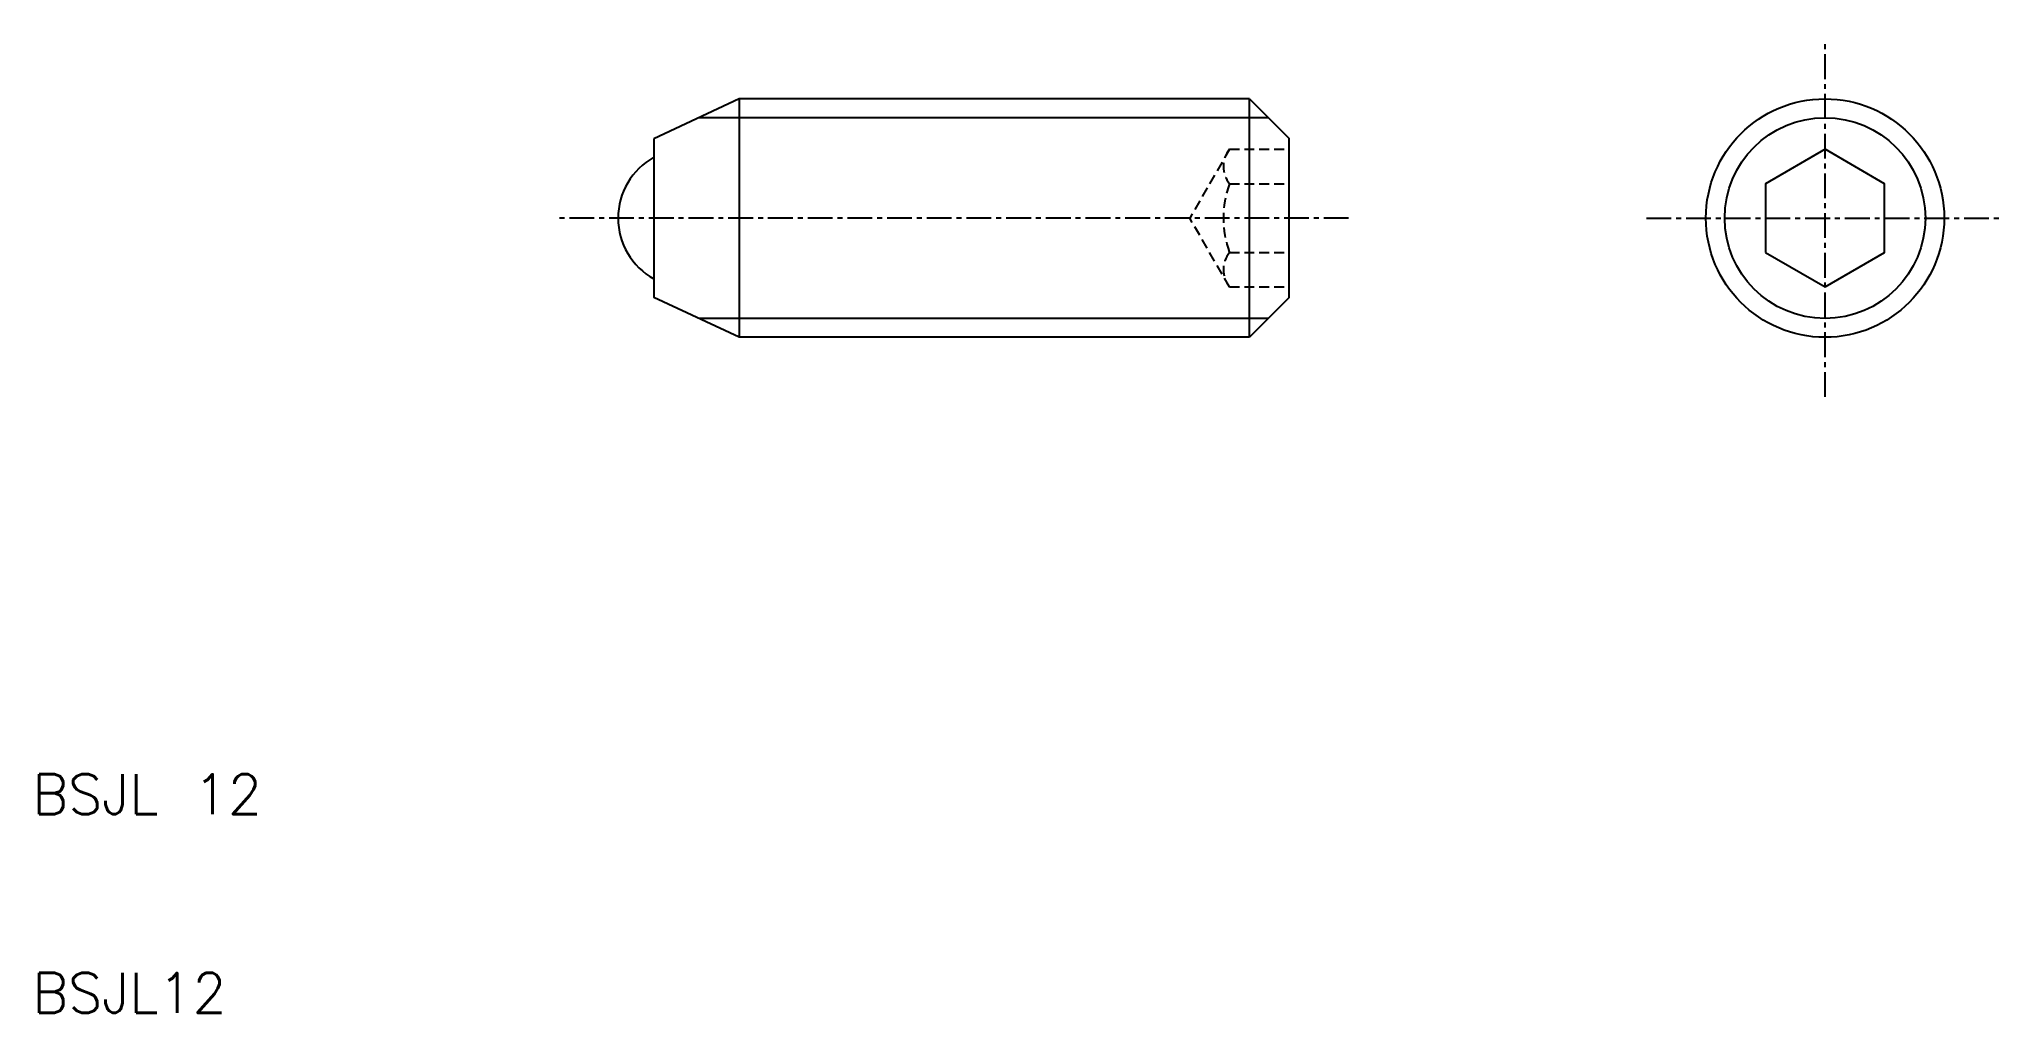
# Model space of a CAD drawing. Extents: x 10.3 to 109.3, y 10 to 59.
import ezdxf

# ---------------------------------------------------------------- set-up
doc = ezdxf.new("R2010")
doc.units = 0
doc.linetypes.add('CENTER', pattern=[2, 1.25, -0.25, 0.25, -0.25])
doc.linetypes.add('DASHED', pattern=[0.75, 0.5, -0.25])
doc.layers.get('0').update_dxf_attribs({"linetype": 'CONTINUOUS'})
doc.layers.add('CENTER', color=1, linetype='CENTER')
doc.styles.get("Standard").update_dxf_attribs({"font": 'txt.shx', "bigfont": 'bigfont.shx'})

msp = doc.modelspace()

# ---------------------------------------------------------------- linework, layer by layer
at = {"color": 7, "linetype": 'CONTINUOUS'}
for p, q in [((45.6, 56), (41.3, 53.995)), ((71.3, 56), (45.6, 56)), ((45.6, 56), (45.6, 44)), ((71.3, 44), (71.3, 56)), ((71.3, 56), (73.3, 54)), ((41.3, 53.995), (41.3, 46.005)), ((73.3, 46), (73.3, 54)), ((45.6, 44), (41.3, 46.005)), ((73.3, 46), (71.3, 44)), ((71.3, 44), (45.6, 44))]:
    msp.add_line(p, q, dxfattribs=at)
at = {"color": 3, "linetype": 'CONTINUOUS'}
for p, q in [((72.247, 55.053), (43.569, 55.053)), ((72.247, 44.947), (43.569, 44.947))]:
    msp.add_line(p, q, dxfattribs=at)
at = {"color": 3, "linetype": 'DASHED'}
for p, q in [((70.3, 53.464), (68.3, 50)), ((70.3, 53.464), (73.3, 53.464)), ((70.3, 51.732), (73.3, 51.732)), ((70.3, 46.536), (68.3, 50)), ((70.3, 48.268), (73.3, 48.268)), ((70.3, 46.536), (73.3, 46.536))]:
    msp.add_line(p, q, dxfattribs=at)
at = {"color": 7, "linetype": 'CONTINUOUS'}
msp.add_lwpolyline([(97.3, 48.268), (100.3, 46.536), (103.3, 48.268), (103.3, 51.732), (100.3, 53.464), (97.3, 51.732)], close=True, dxfattribs=at)
msp.add_circle((100.3, 50), 6, dxfattribs=at)
at = {"color": 3, "linetype": 'CONTINUOUS'}
msp.add_circle((100.3, 50), 5.053, dxfattribs=at)
at = {"color": 3, "linetype": 'DASHED'}
for centre, radius, start, end in [((71.357, 52.598), 1.367, 140.67988, 219.32012), ((74.993, 50), 5.003, 159.74384, 200.25616), ((71.357, 47.402), 1.367, 140.67988, 219.32012)]:
    msp.add_arc(centre, radius, start, end, dxfattribs=at)
at = {"color": 7, "linetype": 'CONTINUOUS'}
msp.add_arc((43, 50), 3.5, 119.05928, 240.94072, dxfattribs=at)
at = {"layer": 'CENTER'}
for p, q in [((100.3, 41), (100.3, 59)), ((76.3, 50), (36.5, 50)), ((91.3, 50), (109.3, 50))]:
    msp.add_line(p, q, dxfattribs=at)

# ---------------------------------------------------------------- texts
at = {"color": 7, "linetype": 'CONTINUOUS'}
for s, p in [('BSJL 12', (10, 20)), ('BSJL12', (10, 10))]:
    msp.add_text(s, height=2, dxfattribs=at).set_placement(p)

doc.saveas('drawing.dxf')
